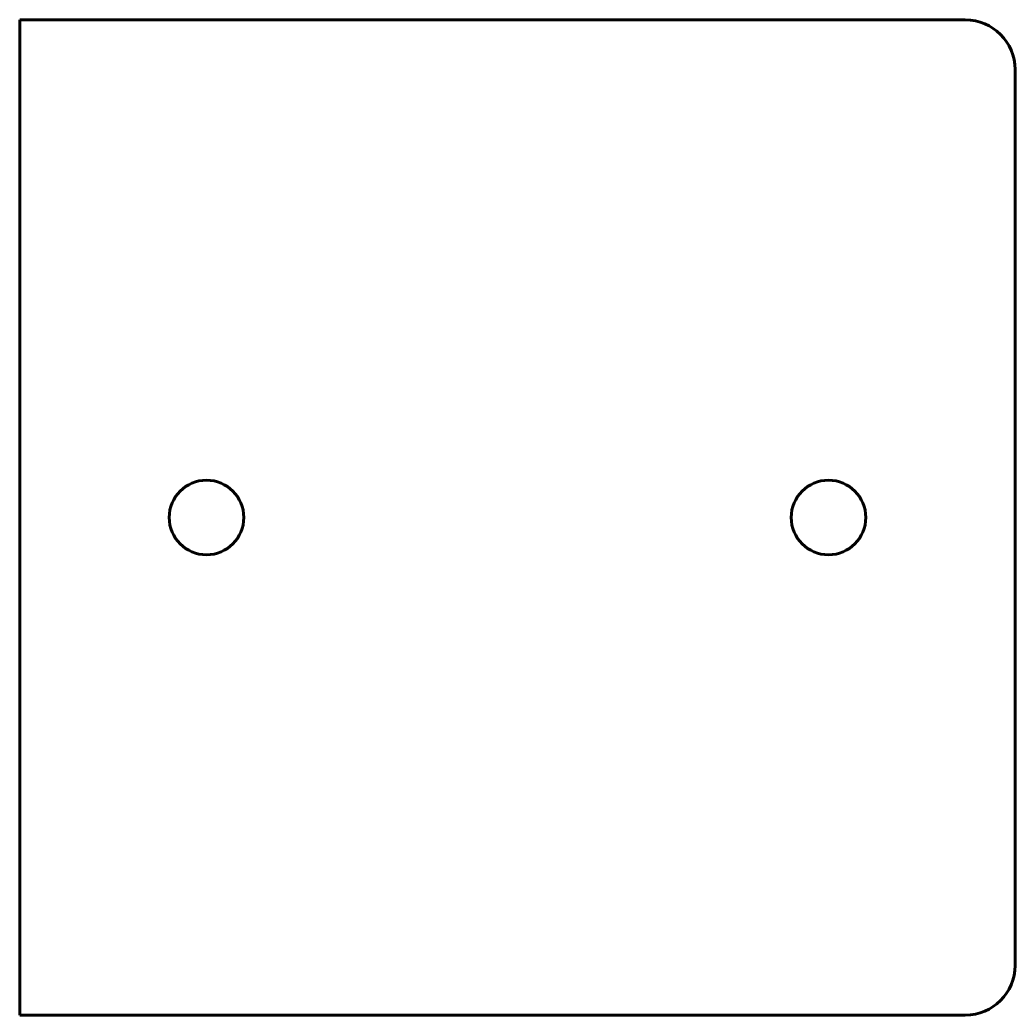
# Model space of a CAD drawing. Header units: millimetres. Extents: x -32.1 to 47.9, y -45.9 to 34.1.
import ezdxf

# ---------------------------------------------------------------- set-up
doc = ezdxf.new("R2010")
doc.units = ezdxf.units.MM
doc.linetypes.add('K5LT_BASIC', pattern=[0])
doc.layers.add('Системный слой', color=7, linetype='Continuous')

msp = doc.modelspace()

# ---------------------------------------------------------------- linework, layer by layer
at = {"layer": 'Системный слой', "color": 5, "linetype": 'K5LT_BASIC', "lineweight": 60, "true_color": 0x0000ff}
for p, q in [((-32.066, 34.077), (-32.066, -45.923)), ((-32.066, 34.077), (43.934, 34.077)), ((47.934, 30.077), (47.934, -41.923)), ((43.934, -45.923), (-32.066, -45.923))]:
    msp.add_line(p, q, dxfattribs=at)
for centre in [(-17.066, -5.923), (32.934, -5.923)]:
    msp.add_circle(centre, 3, dxfattribs=at)
for centre, start, end in [((43.934, 30.077), 0, 90), ((43.934, -41.923), 270, 0)]:
    msp.add_arc(centre, 4, start, end, dxfattribs=at)

doc.saveas('drawing.dxf')
